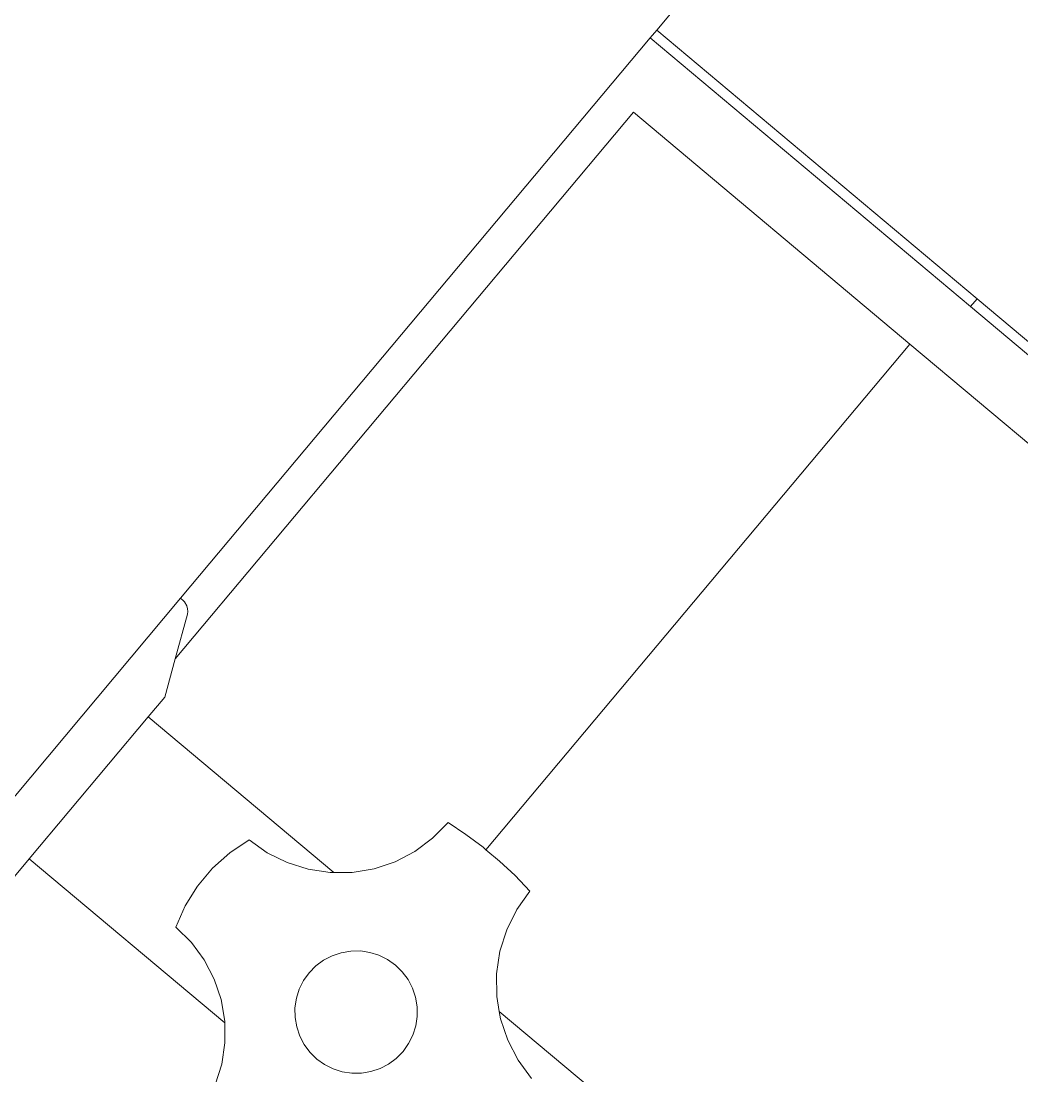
# Model space of a CAD drawing. Header units: metres. Extents: x 822482 to 822767, y 9662202 to 9662512.
# Drawn here: x 822662.3522 to 822662.4994, y 9662368.1509 to 9662368.3059 of the extents above; entities that cross this region are included whole.
import ezdxf

# ---------------------------------------------------------------- set-up
doc = ezdxf.new("R2010")
doc.units = ezdxf.units.M
doc.layers.add('#ARQ_MOB', color=250, linetype='Continuous', lineweight=0)
doc.layers.add('ARQ_NE_MOBILIÁRIOS', color=251, linetype='Continuous', lineweight=0)

# ---------------------------------------------------------------- blocks, each defined once
blk = doc.blocks.new('BEBEDOURO ACQUA GELATA')
at = {"layer": '#ARQ_MOB'}
for p, q in [((55930.381, -10026), (55930.381, -10026.348)), ((55930.381, -10026), (55930.381, -10026.348)), ((55930.381, -10026), (55930.381, -10026.348)), ((55930.381, -10026), (55930.381, -10026.348)), ((55930.381, -10026), (55930.381, -10026.348)), ((55930.381, -10026), (55930.381, -10026.348)), ((55930.381, -10026), (55930.381, -10026.348)), ((55930.381, -10026), (55930.381, -10026.348)), ((55930.381, -10026.348), (55936.526, -10026.348)), ((55930.381, -10026.497), (55930.381, -10026.348)), ((55930.381, -10026.348), (55936.526, -10026.348)), ((55930.381, -10026.497), (55930.381, -10026.348)), ((55930.381, -10026.348), (55936.526, -10026.348)), ((55930.381, -10026.497), (55930.381, -10026.348)), ((55930.381, -10026.348), (55936.526, -10026.348)), ((55930.381, -10026.497), (55930.381, -10026.348)), ((55930.381, -10026.348), (55936.526, -10026.348)), ((55930.381, -10026.497), (55930.381, -10026.348)), ((55930.381, -10026.348), (55936.526, -10026.348)), ((55930.381, -10026.497), (55930.381, -10026.348)), ((55930.381, -10026.348), (55936.526, -10026.348)), ((55930.381, -10026.497), (55930.381, -10026.348)), ((55930.381, -10026.348), (55936.526, -10026.348)), ((55930.381, -10026.497), (55930.381, -10026.348)), ((55936.526, -10026.497), (55936.526, -10026.348)), ((55952.825, -10026.348), (55936.526, -10026.348)), ((55936.526, -10026.497), (55936.526, -10026.348)), ((55952.825, -10026.348), (55936.526, -10026.348)), ((55936.526, -10026.497), (55936.526, -10026.348)), ((55952.825, -10026.348), (55936.526, -10026.348)), ((55936.526, -10026.497), (55936.526, -10026.348)), ((55952.825, -10026.348), (55936.526, -10026.348)), ((55936.526, -10026.497), (55936.526, -10026.348)), ((55952.825, -10026.348), (55936.526, -10026.348)), ((55936.526, -10026.497), (55936.526, -10026.348)), ((55952.825, -10026.348), (55936.526, -10026.348)), ((55936.526, -10026.497), (55936.526, -10026.348)), ((55952.825, -10026.348), (55936.526, -10026.348)), ((55936.526, -10026.497), (55936.526, -10026.348)), ((55952.825, -10026.348), (55936.526, -10026.348)), ((55930.381, -10037.246), (55930.381, -10026.497)), ((55930.381, -10026.497), (55936.526, -10026.497)), ((55930.381, -10037.246), (55930.381, -10026.497)), ((55930.381, -10026.497), (55936.526, -10026.497)), ((55930.381, -10037.246), (55930.381, -10026.497)), ((55930.381, -10026.497), (55936.526, -10026.497)), ((55930.381, -10037.246), (55930.381, -10026.497)), ((55930.381, -10026.497), (55936.526, -10026.497)), ((55930.381, -10037.246), (55930.381, -10026.497)), ((55930.381, -10026.497), (55936.526, -10026.497)), ((55930.381, -10037.246), (55930.381, -10026.497)), ((55930.381, -10026.497), (55936.526, -10026.497)), ((55930.381, -10037.246), (55930.381, -10026.497)), ((55930.381, -10026.497), (55936.526, -10026.497)), ((55930.381, -10037.246), (55930.381, -10026.497)), ((55930.381, -10026.497), (55936.526, -10026.497)), ((55952.825, -10026.497), (55936.526, -10026.497)), ((55952.825, -10026.497), (55936.526, -10026.497)), ((55952.825, -10026.497), (55936.526, -10026.497)), ((55952.825, -10026.497), (55936.526, -10026.497)), ((55952.825, -10026.497), (55936.526, -10026.497)), ((55952.825, -10026.497), (55936.526, -10026.497)), ((55952.825, -10026.497), (55936.526, -10026.497)), ((55952.825, -10026.497), (55936.526, -10026.497)), ((55930.894, -10037.977), (55930.894, -10027.492)), ((55936.197, -10027.492), (55930.894, -10027.492)), ((55930.894, -10037.977), (55930.894, -10027.492)), ((55936.197, -10027.492), (55930.894, -10027.492)), ((55930.894, -10037.977), (55930.894, -10027.492)), ((55936.197, -10027.492), (55930.894, -10027.492)), ((55930.894, -10037.977), (55930.894, -10027.492)), ((55936.197, -10027.492), (55930.894, -10027.492)), ((55930.894, -10037.977), (55930.894, -10027.492)), ((55936.197, -10027.492), (55930.894, -10027.492)), ((55930.894, -10037.977), (55930.894, -10027.492)), ((55936.197, -10027.492), (55930.894, -10027.492)), ((55930.894, -10037.977), (55930.894, -10027.492)), ((55936.197, -10027.492), (55930.894, -10027.492)), ((55930.894, -10037.977), (55930.894, -10027.492)), ((55936.197, -10027.492), (55930.894, -10027.492)), ((55936.197, -10037.191), (55936.197, -10027.492)), ((55951.863, -10027.492), (55936.197, -10027.492)), ((55936.197, -10037.191), (55936.197, -10027.492)), ((55951.863, -10027.492), (55936.197, -10027.492)), ((55936.197, -10037.191), (55936.197, -10027.492)), ((55951.863, -10027.492), (55936.197, -10027.492)), ((55936.197, -10037.191), (55936.197, -10027.492)), ((55951.863, -10027.492), (55936.197, -10027.492)), ((55936.197, -10037.191), (55936.197, -10027.492)), ((55951.863, -10027.492), (55936.197, -10027.492)), ((55936.197, -10037.191), (55936.197, -10027.492)), ((55951.863, -10027.492), (55936.197, -10027.492)), ((55936.197, -10037.191), (55936.197, -10027.492)), ((55951.863, -10027.492), (55936.197, -10027.492)), ((55936.197, -10037.191), (55936.197, -10027.492)), ((55951.863, -10027.492), (55936.197, -10027.492)), ((55930.438, -10037.246), (55930.381, -10037.246)), ((55930.381, -10043.246), (55930.381, -10037.246)), ((55930.438, -10037.246), (55930.381, -10037.246)), ((55930.381, -10043.246), (55930.381, -10037.246)), ((55930.438, -10037.246), (55930.381, -10037.246)), ((55930.381, -10043.246), (55930.381, -10037.246)), ((55930.438, -10037.246), (55930.381, -10037.246)), ((55930.381, -10043.246), (55930.381, -10037.246)), ((55930.438, -10037.246), (55930.381, -10037.246)), ((55930.381, -10043.246), (55930.381, -10037.246)), ((55930.438, -10037.246), (55930.381, -10037.246)), ((55930.381, -10043.246), (55930.381, -10037.246)), ((55930.438, -10037.246), (55930.381, -10037.246)), ((55930.381, -10043.246), (55930.381, -10037.246)), ((55930.438, -10037.246), (55930.381, -10037.246)), ((55930.381, -10043.246), (55930.381, -10037.246)), ((55930.461, -10037.249), (55930.438, -10037.246)), ((55930.461, -10037.249), (55930.438, -10037.246)), ((55930.461, -10037.249), (55930.438, -10037.246)), ((55930.461, -10037.249), (55930.438, -10037.246)), ((55930.461, -10037.249), (55930.438, -10037.246)), ((55930.461, -10037.249), (55930.438, -10037.246)), ((55930.461, -10037.249), (55930.438, -10037.246)), ((55930.461, -10037.249), (55930.438, -10037.246)), ((55930.523, -10037.272), (55930.461, -10037.249)), ((55930.523, -10037.272), (55930.461, -10037.249)), ((55930.523, -10037.272), (55930.461, -10037.249)), ((55930.523, -10037.272), (55930.461, -10037.249)), ((55930.523, -10037.272), (55930.461, -10037.249)), ((55930.523, -10037.272), (55930.461, -10037.249)), ((55930.523, -10037.272), (55930.461, -10037.249)), ((55930.523, -10037.272), (55930.461, -10037.249)), ((55930.56, -10037.297), (55930.523, -10037.272)), ((55930.56, -10037.297), (55930.523, -10037.272)), ((55930.56, -10037.297), (55930.523, -10037.272)), ((55930.56, -10037.297), (55930.523, -10037.272)), ((55930.56, -10037.297), (55930.523, -10037.272)), ((55930.56, -10037.297), (55930.523, -10037.272)), ((55930.56, -10037.297), (55930.523, -10037.272)), ((55930.56, -10037.297), (55930.523, -10037.272)), ((55930.59, -10037.327), (55930.56, -10037.297)), ((55930.59, -10037.327), (55930.56, -10037.297)), ((55930.59, -10037.327), (55930.56, -10037.297)), ((55930.59, -10037.327), (55930.56, -10037.297)), ((55930.59, -10037.327), (55930.56, -10037.297)), ((55930.59, -10037.327), (55930.56, -10037.297)), ((55930.59, -10037.327), (55930.56, -10037.297)), ((55930.59, -10037.327), (55930.56, -10037.297)), ((55935.514, -10037.24), (55935.488, -10037.565)), ((55935.514, -10037.24), (55935.488, -10037.565)), ((55935.514, -10037.24), (55935.488, -10037.565)), ((55935.514, -10037.24), (55935.488, -10037.565)), ((55935.514, -10037.24), (55935.488, -10037.565)), ((55935.514, -10037.24), (55935.488, -10037.565)), ((55935.514, -10037.24), (55935.488, -10037.565)), ((55935.514, -10037.24), (55935.488, -10037.565)), ((55935.827, -10037.208), (55935.514, -10037.24)), ((55935.827, -10037.208), (55935.514, -10037.24)), ((55935.827, -10037.208), (55935.514, -10037.24)), ((55935.827, -10037.208), (55935.514, -10037.24)), ((55935.827, -10037.208), (55935.514, -10037.24)), ((55935.827, -10037.208), (55935.514, -10037.24)), ((55935.827, -10037.208), (55935.514, -10037.24)), ((55935.827, -10037.208), (55935.514, -10037.24)), ((55936.141, -10037.191), (55935.827, -10037.208)), ((55936.141, -10037.191), (55935.827, -10037.208)), ((55936.141, -10037.191), (55935.827, -10037.208)), ((55936.141, -10037.191), (55935.827, -10037.208)), ((55936.141, -10037.191), (55935.827, -10037.208)), ((55936.141, -10037.191), (55935.827, -10037.208)), ((55936.141, -10037.191), (55935.827, -10037.208)), ((55936.141, -10037.191), (55935.827, -10037.208)), ((55936.197, -10037.191), (55936.141, -10037.191)), ((55936.197, -10037.191), (55936.141, -10037.191)), ((55936.197, -10037.191), (55936.141, -10037.191)), ((55936.197, -10037.191), (55936.141, -10037.191)), ((55936.197, -10037.191), (55936.141, -10037.191)), ((55936.197, -10037.191), (55936.141, -10037.191)), ((55936.197, -10037.191), (55936.141, -10037.191)), ((55936.197, -10037.191), (55936.141, -10037.191)), ((55936.456, -10037.191), (55936.197, -10037.191)), ((55936.456, -10037.191), (55936.197, -10037.191)), ((55936.456, -10037.191), (55936.197, -10037.191)), ((55936.456, -10037.191), (55936.197, -10037.191)), ((55936.456, -10037.191), (55936.197, -10037.191)), ((55936.456, -10037.191), (55936.197, -10037.191)), ((55936.456, -10037.191), (55936.197, -10037.191)), ((55936.456, -10037.191), (55936.197, -10037.191)), ((55936.77, -10037.208), (55936.456, -10037.191)), ((55936.77, -10037.208), (55936.456, -10037.191)), ((55936.77, -10037.208), (55936.456, -10037.191)), ((55936.77, -10037.208), (55936.456, -10037.191)), ((55936.77, -10037.208), (55936.456, -10037.191)), ((55936.77, -10037.208), (55936.456, -10037.191)), ((55936.77, -10037.208), (55936.456, -10037.191)), ((55936.77, -10037.208), (55936.456, -10037.191)), ((55936.77, -10037.208), (55937.083, -10037.24)), ((55936.77, -10037.208), (55937.083, -10037.24)), ((55936.77, -10037.208), (55937.083, -10037.24)), ((55936.77, -10037.208), (55937.083, -10037.24)), ((55936.77, -10037.208), (55937.083, -10037.24)), ((55936.77, -10037.208), (55937.083, -10037.24)), ((55936.77, -10037.208), (55937.083, -10037.24)), ((55936.77, -10037.208), (55937.083, -10037.24)), ((55937.083, -10037.24), (55937.109, -10037.572)), ((55937.083, -10037.24), (55937.109, -10037.572)), ((55937.083, -10037.24), (55937.109, -10037.572)), ((55937.083, -10037.24), (55937.109, -10037.572)), ((55937.083, -10037.24), (55937.109, -10037.572)), ((55937.083, -10037.24), (55937.109, -10037.572)), ((55937.083, -10037.24), (55937.109, -10037.572)), ((55937.083, -10037.24), (55937.109, -10037.572)), ((55930.608, -10037.358), (55930.59, -10037.327)), ((55930.608, -10037.358), (55930.59, -10037.327)), ((55930.608, -10037.358), (55930.59, -10037.327)), ((55930.608, -10037.358), (55930.59, -10037.327)), ((55930.608, -10037.358), (55930.59, -10037.327)), ((55930.608, -10037.358), (55930.59, -10037.327)), ((55930.608, -10037.358), (55930.59, -10037.327)), ((55930.608, -10037.358), (55930.59, -10037.327)), ((55930.894, -10037.977), (55930.608, -10037.358)), ((55930.894, -10037.977), (55930.608, -10037.358)), ((55930.894, -10037.977), (55930.608, -10037.358)), ((55930.894, -10037.977), (55930.608, -10037.358)), ((55930.894, -10037.977), (55930.608, -10037.358)), ((55930.894, -10037.977), (55930.608, -10037.358)), ((55930.894, -10037.977), (55930.608, -10037.358)), ((55930.894, -10037.977), (55930.608, -10037.358)), ((55935.412, -10037.882), (55935.488, -10037.565)), ((55935.412, -10037.882), (55935.488, -10037.565)), ((55935.412, -10037.882), (55935.488, -10037.565)), ((55935.412, -10037.882), (55935.488, -10037.565)), ((55935.412, -10037.882), (55935.488, -10037.565)), ((55935.412, -10037.882), (55935.488, -10037.565)), ((55935.412, -10037.882), (55935.488, -10037.565)), ((55935.412, -10037.882), (55935.488, -10037.565)), ((55937.187, -10037.896), (55937.109, -10037.572)), ((55937.187, -10037.896), (55937.109, -10037.572)), ((55937.187, -10037.896), (55937.109, -10037.572)), ((55937.187, -10037.896), (55937.109, -10037.572)), ((55937.187, -10037.896), (55937.109, -10037.572)), ((55937.187, -10037.896), (55937.109, -10037.572)), ((55937.187, -10037.896), (55937.109, -10037.572)), ((55937.187, -10037.896), (55937.109, -10037.572)), ((55935.288, -10038.183), (55935.412, -10037.882)), ((55935.288, -10038.183), (55935.412, -10037.882)), ((55935.288, -10038.183), (55935.412, -10037.882)), ((55935.288, -10038.183), (55935.412, -10037.882)), ((55935.288, -10038.183), (55935.412, -10037.882)), ((55935.288, -10038.183), (55935.412, -10037.882)), ((55935.288, -10038.183), (55935.412, -10037.882)), ((55935.288, -10038.183), (55935.412, -10037.882)), ((55937.187, -10037.896), (55937.314, -10038.203)), ((55937.187, -10037.896), (55937.314, -10038.203)), ((55937.187, -10037.896), (55937.314, -10038.203)), ((55937.187, -10037.896), (55937.314, -10038.203)), ((55937.187, -10037.896), (55937.314, -10038.203)), ((55937.187, -10037.896), (55937.314, -10038.203)), ((55937.187, -10037.896), (55937.314, -10038.203)), ((55937.187, -10037.896), (55937.314, -10038.203)), ((55931.139, -10038.509), (55930.894, -10037.977)), ((55931.139, -10038.509), (55930.894, -10037.977)), ((55931.139, -10038.509), (55930.894, -10037.977)), ((55931.139, -10038.509), (55930.894, -10037.977)), ((55931.139, -10038.509), (55930.894, -10037.977)), ((55931.139, -10038.509), (55930.894, -10037.977)), ((55931.139, -10038.509), (55930.894, -10037.977)), ((55931.139, -10038.509), (55930.894, -10037.977)), ((55935.288, -10038.183), (55935.117, -10038.461)), ((55935.288, -10038.183), (55935.117, -10038.461)), ((55935.288, -10038.183), (55935.117, -10038.461)), ((55935.288, -10038.183), (55935.117, -10038.461)), ((55935.288, -10038.183), (55935.117, -10038.461)), ((55935.288, -10038.183), (55935.117, -10038.461)), ((55935.288, -10038.183), (55935.117, -10038.461)), ((55935.288, -10038.183), (55935.117, -10038.461)), ((55937.314, -10038.203), (55937.488, -10038.487)), ((55937.314, -10038.203), (55937.488, -10038.487)), ((55937.314, -10038.203), (55937.488, -10038.487)), ((55937.314, -10038.203), (55937.488, -10038.487)), ((55937.314, -10038.203), (55937.488, -10038.487)), ((55937.314, -10038.203), (55937.488, -10038.487)), ((55937.314, -10038.203), (55937.488, -10038.487)), ((55937.314, -10038.203), (55937.488, -10038.487)), ((55931.139, -10038.885), (55931.139, -10038.509)), ((55931.139, -10038.885), (55931.139, -10038.509)), ((55931.139, -10038.885), (55931.139, -10038.509)), ((55931.139, -10038.885), (55931.139, -10038.509)), ((55931.139, -10038.885), (55931.139, -10038.509)), ((55931.139, -10038.885), (55931.139, -10038.509)), ((55931.139, -10038.885), (55931.139, -10038.509)), ((55931.139, -10038.885), (55931.139, -10038.509)), ((55934.906, -10038.708), (55935.117, -10038.461)), ((55934.906, -10038.708), (55935.117, -10038.461)), ((55934.906, -10038.708), (55935.117, -10038.461)), ((55934.906, -10038.708), (55935.117, -10038.461)), ((55934.906, -10038.708), (55935.117, -10038.461)), ((55934.906, -10038.708), (55935.117, -10038.461)), ((55934.906, -10038.708), (55935.117, -10038.461)), ((55934.906, -10038.708), (55935.117, -10038.461)), ((55937.704, -10038.74), (55937.488, -10038.487)), ((55937.704, -10038.74), (55937.488, -10038.487)), ((55937.704, -10038.74), (55937.488, -10038.487)), ((55937.704, -10038.74), (55937.488, -10038.487)), ((55937.704, -10038.74), (55937.488, -10038.487)), ((55937.704, -10038.74), (55937.488, -10038.487)), ((55937.704, -10038.74), (55937.488, -10038.487)), ((55937.704, -10038.74), (55937.488, -10038.487)), ((55934.906, -10038.708), (55934.699, -10038.885)), ((55934.906, -10038.708), (55934.699, -10038.885)), ((55934.906, -10038.708), (55934.699, -10038.885)), ((55934.906, -10038.708), (55934.699, -10038.885)), ((55934.906, -10038.708), (55934.699, -10038.885)), ((55934.906, -10038.708), (55934.699, -10038.885)), ((55934.906, -10038.708), (55934.699, -10038.885)), ((55934.906, -10038.708), (55934.699, -10038.885)), ((55937.704, -10038.74), (55937.874, -10038.885)), ((55937.704, -10038.74), (55937.874, -10038.885)), ((55937.704, -10038.74), (55937.874, -10038.885)), ((55937.704, -10038.74), (55937.874, -10038.885)), ((55937.704, -10038.74), (55937.874, -10038.885)), ((55937.704, -10038.74), (55937.874, -10038.885)), ((55937.704, -10038.74), (55937.874, -10038.885)), ((55937.704, -10038.74), (55937.874, -10038.885)), ((55934.699, -10038.885), (55931.139, -10038.885)), ((55931.139, -10038.885), (55931.139, -10041.606)), ((55934.699, -10038.885), (55931.139, -10038.885)), ((55931.139, -10038.885), (55931.139, -10041.606)), ((55934.699, -10038.885), (55931.139, -10038.885)), ((55931.139, -10038.885), (55931.139, -10041.606)), ((55934.699, -10038.885), (55931.139, -10038.885)), ((55931.139, -10038.885), (55931.139, -10041.606)), ((55934.699, -10038.885), (55931.139, -10038.885)), ((55931.139, -10038.885), (55931.139, -10041.606)), ((55934.699, -10038.885), (55931.139, -10038.885)), ((55931.139, -10038.885), (55931.139, -10041.606)), ((55934.699, -10038.885), (55931.139, -10038.885)), ((55931.139, -10038.885), (55931.139, -10041.606)), ((55934.699, -10038.885), (55931.139, -10038.885)), ((55931.139, -10038.885), (55931.139, -10041.606)), ((55934.38, -10039.09), (55934.658, -10038.92)), ((55934.38, -10039.09), (55934.658, -10038.92)), ((55934.38, -10039.09), (55934.658, -10038.92)), ((55934.38, -10039.09), (55934.658, -10038.92)), ((55934.38, -10039.09), (55934.658, -10038.92)), ((55934.38, -10039.09), (55934.658, -10038.92)), ((55934.38, -10039.09), (55934.658, -10038.92)), ((55934.38, -10039.09), (55934.658, -10038.92)), ((55934.699, -10038.885), (55934.658, -10038.92)), ((55934.699, -10038.885), (55934.658, -10038.92)), ((55934.699, -10038.885), (55934.658, -10038.92)), ((55934.699, -10038.885), (55934.658, -10038.92)), ((55934.699, -10038.885), (55934.658, -10038.92)), ((55934.699, -10038.885), (55934.658, -10038.92)), ((55934.699, -10038.885), (55934.658, -10038.92)), ((55934.699, -10038.885), (55934.658, -10038.92)), ((55937.874, -10038.885), (55937.957, -10038.956)), ((55940.198, -10038.885), (55937.874, -10038.885)), ((55937.874, -10038.885), (55937.957, -10038.956)), ((55940.198, -10038.885), (55937.874, -10038.885)), ((55937.874, -10038.885), (55937.957, -10038.956)), ((55940.198, -10038.885), (55937.874, -10038.885)), ((55937.874, -10038.885), (55937.957, -10038.956)), ((55940.198, -10038.885), (55937.874, -10038.885)), ((55937.874, -10038.885), (55937.957, -10038.956)), ((55940.198, -10038.885), (55937.874, -10038.885)), ((55937.874, -10038.885), (55937.957, -10038.956)), ((55940.198, -10038.885), (55937.874, -10038.885)), ((55937.874, -10038.885), (55937.957, -10038.956)), ((55940.198, -10038.885), (55937.874, -10038.885)), ((55937.874, -10038.885), (55937.957, -10038.956)), ((55940.198, -10038.885), (55937.874, -10038.885)), ((55938.241, -10039.13), (55937.957, -10038.956)), ((55938.241, -10039.13), (55937.957, -10038.956)), ((55938.241, -10039.13), (55937.957, -10038.956)), ((55938.241, -10039.13), (55937.957, -10038.956)), ((55938.241, -10039.13), (55937.957, -10038.956)), ((55938.241, -10039.13), (55937.957, -10038.956)), ((55938.241, -10039.13), (55937.957, -10038.956)), ((55938.241, -10039.13), (55937.957, -10038.956)), ((55934.079, -10039.215), (55934.38, -10039.09)), ((55934.079, -10039.215), (55934.38, -10039.09)), ((55934.079, -10039.215), (55934.38, -10039.09)), ((55934.079, -10039.215), (55934.38, -10039.09)), ((55934.079, -10039.215), (55934.38, -10039.09)), ((55934.079, -10039.215), (55934.38, -10039.09)), ((55934.079, -10039.215), (55934.38, -10039.09)), ((55934.079, -10039.215), (55934.38, -10039.09)), ((55938.241, -10039.13), (55938.548, -10039.258)), ((55938.241, -10039.13), (55938.548, -10039.258)), ((55938.241, -10039.13), (55938.548, -10039.258)), ((55938.241, -10039.13), (55938.548, -10039.258)), ((55938.241, -10039.13), (55938.548, -10039.258)), ((55938.241, -10039.13), (55938.548, -10039.258)), ((55938.241, -10039.13), (55938.548, -10039.258)), ((55938.241, -10039.13), (55938.548, -10039.258)), ((55933.34, -10039.645), (55933.438, -10039.317)), ((55933.34, -10039.645), (55933.438, -10039.317)), ((55933.34, -10039.645), (55933.438, -10039.317)), ((55933.34, -10039.645), (55933.438, -10039.317)), ((55933.34, -10039.645), (55933.438, -10039.317)), ((55933.34, -10039.645), (55933.438, -10039.317)), ((55933.34, -10039.645), (55933.438, -10039.317)), ((55933.34, -10039.645), (55933.438, -10039.317)), ((55933.438, -10039.317), (55933.762, -10039.291)), ((55933.438, -10039.317), (55933.762, -10039.291)), ((55933.438, -10039.317), (55933.762, -10039.291)), ((55933.438, -10039.317), (55933.762, -10039.291)), ((55933.438, -10039.317), (55933.762, -10039.291)), ((55933.438, -10039.317), (55933.762, -10039.291)), ((55933.438, -10039.317), (55933.762, -10039.291)), ((55933.438, -10039.317), (55933.762, -10039.291)), ((55934.079, -10039.215), (55933.762, -10039.291)), ((55934.079, -10039.215), (55933.762, -10039.291)), ((55934.079, -10039.215), (55933.762, -10039.291)), ((55934.079, -10039.215), (55933.762, -10039.291)), ((55934.079, -10039.215), (55933.762, -10039.291)), ((55934.079, -10039.215), (55933.762, -10039.291)), ((55934.079, -10039.215), (55933.762, -10039.291)), ((55934.079, -10039.215), (55933.762, -10039.291)), ((55938.548, -10039.258), (55938.872, -10039.335)), ((55938.548, -10039.258), (55938.872, -10039.335)), ((55938.548, -10039.258), (55938.872, -10039.335)), ((55938.548, -10039.258), (55938.872, -10039.335)), ((55938.548, -10039.258), (55938.872, -10039.335)), ((55938.548, -10039.258), (55938.872, -10039.335)), ((55938.548, -10039.258), (55938.872, -10039.335)), ((55938.548, -10039.258), (55938.872, -10039.335)), ((55935.86, -10039.444), (55935.739, -10039.517)), ((55935.86, -10039.444), (55935.739, -10039.517)), ((55935.86, -10039.444), (55935.739, -10039.517)), ((55935.86, -10039.444), (55935.739, -10039.517)), ((55935.86, -10039.444), (55935.739, -10039.517)), ((55935.86, -10039.444), (55935.739, -10039.517)), ((55935.86, -10039.444), (55935.739, -10039.517)), ((55935.86, -10039.444), (55935.739, -10039.517)), ((55935.99, -10039.39), (55935.86, -10039.444)), ((55935.99, -10039.39), (55935.86, -10039.444)), ((55935.99, -10039.39), (55935.86, -10039.444)), ((55935.99, -10039.39), (55935.86, -10039.444)), ((55935.99, -10039.39), (55935.86, -10039.444)), ((55935.99, -10039.39), (55935.86, -10039.444)), ((55935.99, -10039.39), (55935.86, -10039.444)), ((55935.99, -10039.39), (55935.86, -10039.444)), ((55936.128, -10039.357), (55935.99, -10039.39)), ((55936.128, -10039.357), (55935.99, -10039.39)), ((55936.128, -10039.357), (55935.99, -10039.39)), ((55936.128, -10039.357), (55935.99, -10039.39)), ((55936.128, -10039.357), (55935.99, -10039.39)), ((55936.128, -10039.357), (55935.99, -10039.39)), ((55936.128, -10039.357), (55935.99, -10039.39)), ((55936.128, -10039.357), (55935.99, -10039.39)), ((55936.268, -10039.345), (55936.128, -10039.357)), ((55936.268, -10039.345), (55936.128, -10039.357)), ((55936.268, -10039.345), (55936.128, -10039.357)), ((55936.268, -10039.345), (55936.128, -10039.357)), ((55936.268, -10039.345), (55936.128, -10039.357)), ((55936.268, -10039.345), (55936.128, -10039.357)), ((55936.268, -10039.345), (55936.128, -10039.357)), ((55936.268, -10039.345), (55936.128, -10039.357)), ((55936.409, -10039.357), (55936.268, -10039.345)), ((55936.409, -10039.357), (55936.268, -10039.345)), ((55936.409, -10039.357), (55936.268, -10039.345)), ((55936.409, -10039.357), (55936.268, -10039.345)), ((55936.409, -10039.357), (55936.268, -10039.345)), ((55936.409, -10039.357), (55936.268, -10039.345)), ((55936.409, -10039.357), (55936.268, -10039.345)), ((55936.409, -10039.357), (55936.268, -10039.345)), ((55936.547, -10039.39), (55936.409, -10039.357)), ((55936.547, -10039.39), (55936.409, -10039.357)), ((55936.547, -10039.39), (55936.409, -10039.357)), ((55936.547, -10039.39), (55936.409, -10039.357)), ((55936.547, -10039.39), (55936.409, -10039.357)), ((55936.547, -10039.39), (55936.409, -10039.357)), ((55936.547, -10039.39), (55936.409, -10039.357)), ((55936.547, -10039.39), (55936.409, -10039.357)), ((55936.677, -10039.444), (55936.547, -10039.39)), ((55936.677, -10039.444), (55936.547, -10039.39)), ((55936.677, -10039.444), (55936.547, -10039.39)), ((55936.677, -10039.444), (55936.547, -10039.39)), ((55936.677, -10039.444), (55936.547, -10039.39)), ((55936.677, -10039.444), (55936.547, -10039.39)), ((55936.677, -10039.444), (55936.547, -10039.39)), ((55936.677, -10039.444), (55936.547, -10039.39)), ((55936.798, -10039.517), (55936.677, -10039.444)), ((55936.798, -10039.517), (55936.677, -10039.444)), ((55936.798, -10039.517), (55936.677, -10039.444)), ((55936.798, -10039.517), (55936.677, -10039.444)), ((55936.798, -10039.517), (55936.677, -10039.444)), ((55936.798, -10039.517), (55936.677, -10039.444)), ((55936.798, -10039.517), (55936.677, -10039.444)), ((55936.798, -10039.517), (55936.677, -10039.444)), ((55935.632, -10039.609), (55935.54, -10039.717)), ((55935.632, -10039.609), (55935.54, -10039.717)), ((55935.632, -10039.609), (55935.54, -10039.717)), ((55935.632, -10039.609), (55935.54, -10039.717)), ((55935.632, -10039.609), (55935.54, -10039.717)), ((55935.632, -10039.609), (55935.54, -10039.717)), ((55935.632, -10039.609), (55935.54, -10039.717)), ((55935.632, -10039.609), (55935.54, -10039.717)), ((55935.739, -10039.517), (55935.632, -10039.609)), ((55935.739, -10039.517), (55935.632, -10039.609)), ((55935.739, -10039.517), (55935.632, -10039.609)), ((55935.739, -10039.517), (55935.632, -10039.609)), ((55935.739, -10039.517), (55935.632, -10039.609)), ((55935.739, -10039.517), (55935.632, -10039.609)), ((55935.739, -10039.517), (55935.632, -10039.609)), ((55935.739, -10039.517), (55935.632, -10039.609)), ((55936.905, -10039.609), (55936.798, -10039.517)), ((55936.905, -10039.609), (55936.798, -10039.517)), ((55936.905, -10039.609), (55936.798, -10039.517)), ((55936.905, -10039.609), (55936.798, -10039.517)), ((55936.905, -10039.609), (55936.798, -10039.517)), ((55936.905, -10039.609), (55936.798, -10039.517)), ((55936.905, -10039.609), (55936.798, -10039.517)), ((55936.905, -10039.609), (55936.798, -10039.517)), ((55936.997, -10039.717), (55936.905, -10039.609)), ((55936.997, -10039.717), (55936.905, -10039.609)), ((55936.997, -10039.717), (55936.905, -10039.609)), ((55936.997, -10039.717), (55936.905, -10039.609)), ((55936.997, -10039.717), (55936.905, -10039.609)), ((55936.997, -10039.717), (55936.905, -10039.609)), ((55936.997, -10039.717), (55936.905, -10039.609)), ((55936.997, -10039.717), (55936.905, -10039.609)), ((55933.34, -10039.645), (55933.291, -10039.983)), ((55933.34, -10039.645), (55933.291, -10039.983)), ((55933.34, -10039.645), (55933.291, -10039.983)), ((55933.34, -10039.645), (55933.291, -10039.983)), ((55933.34, -10039.645), (55933.291, -10039.983)), ((55933.34, -10039.645), (55933.291, -10039.983)), ((55933.34, -10039.645), (55933.291, -10039.983)), ((55933.34, -10039.645), (55933.291, -10039.983)), ((55935.54, -10039.717), (55935.466, -10039.837)), ((55935.54, -10039.717), (55935.466, -10039.837)), ((55935.54, -10039.717), (55935.466, -10039.837)), ((55935.54, -10039.717), (55935.466, -10039.837)), ((55935.54, -10039.717), (55935.466, -10039.837)), ((55935.54, -10039.717), (55935.466, -10039.837)), ((55935.54, -10039.717), (55935.466, -10039.837)), ((55935.54, -10039.717), (55935.466, -10039.837)), ((55937.071, -10039.837), (55936.997, -10039.717)), ((55937.071, -10039.837), (55936.997, -10039.717)), ((55937.071, -10039.837), (55936.997, -10039.717)), ((55937.071, -10039.837), (55936.997, -10039.717)), ((55937.071, -10039.837), (55936.997, -10039.717)), ((55937.071, -10039.837), (55936.997, -10039.717)), ((55937.071, -10039.837), (55936.997, -10039.717)), ((55937.071, -10039.837), (55936.997, -10039.717)), ((55935.466, -10039.837), (55935.412, -10039.968)), ((55935.466, -10039.837), (55935.412, -10039.968)), ((55935.466, -10039.837), (55935.412, -10039.968)), ((55935.466, -10039.837), (55935.412, -10039.968)), ((55935.466, -10039.837), (55935.412, -10039.968)), ((55935.466, -10039.837), (55935.412, -10039.968)), ((55935.466, -10039.837), (55935.412, -10039.968)), ((55935.466, -10039.837), (55935.412, -10039.968)), ((55937.125, -10039.968), (55937.071, -10039.837)), ((55937.125, -10039.968), (55937.071, -10039.837)), ((55937.125, -10039.968), (55937.071, -10039.837)), ((55937.125, -10039.968), (55937.071, -10039.837)), ((55937.125, -10039.968), (55937.071, -10039.837)), ((55937.125, -10039.968), (55937.071, -10039.837)), ((55937.125, -10039.968), (55937.071, -10039.837)), ((55937.125, -10039.968), (55937.071, -10039.837)), ((55933.291, -10040.326), (55933.291, -10039.983)), ((55933.291, -10040.326), (55933.291, -10039.983)), ((55933.291, -10040.326), (55933.291, -10039.983)), ((55933.291, -10040.326), (55933.291, -10039.983)), ((55933.291, -10040.326), (55933.291, -10039.983)), ((55933.291, -10040.326), (55933.291, -10039.983)), ((55933.291, -10040.326), (55933.291, -10039.983)), ((55933.291, -10040.326), (55933.291, -10039.983)), ((55935.412, -10039.968), (55935.379, -10040.105)), ((55935.412, -10039.968), (55935.379, -10040.105)), ((55935.412, -10039.968), (55935.379, -10040.105)), ((55935.412, -10039.968), (55935.379, -10040.105)), ((55935.412, -10039.968), (55935.379, -10040.105)), ((55935.412, -10039.968), (55935.379, -10040.105)), ((55935.412, -10039.968), (55935.379, -10040.105)), ((55935.412, -10039.968), (55935.379, -10040.105)), ((55937.158, -10040.105), (55937.125, -10039.968)), ((55937.158, -10040.105), (55937.125, -10039.968)), ((55937.158, -10040.105), (55937.125, -10039.968)), ((55937.158, -10040.105), (55937.125, -10039.968)), ((55937.158, -10040.105), (55937.125, -10039.968)), ((55937.158, -10040.105), (55937.125, -10039.968)), ((55937.158, -10040.105), (55937.125, -10039.968)), ((55937.158, -10040.105), (55937.125, -10039.968)), ((55935.379, -10040.105), (55935.368, -10040.246)), ((55935.379, -10040.105), (55935.368, -10040.246)), ((55935.379, -10040.105), (55935.368, -10040.246)), ((55935.379, -10040.105), (55935.368, -10040.246)), ((55935.379, -10040.105), (55935.368, -10040.246)), ((55935.379, -10040.105), (55935.368, -10040.246)), ((55935.379, -10040.105), (55935.368, -10040.246)), ((55935.379, -10040.105), (55935.368, -10040.246)), ((55935.368, -10040.246), (55935.379, -10040.387)), ((55935.368, -10040.246), (55935.379, -10040.387)), ((55935.368, -10040.246), (55935.379, -10040.387)), ((55935.368, -10040.246), (55935.379, -10040.387)), ((55935.368, -10040.246), (55935.379, -10040.387)), ((55935.368, -10040.246), (55935.379, -10040.387)), ((55935.368, -10040.246), (55935.379, -10040.387)), ((55935.368, -10040.246), (55935.379, -10040.387)), ((55937.169, -10040.246), (55937.158, -10040.105)), ((55937.169, -10040.246), (55937.158, -10040.105)), ((55937.169, -10040.246), (55937.158, -10040.105)), ((55937.169, -10040.246), (55937.158, -10040.105)), ((55937.169, -10040.246), (55937.158, -10040.105)), ((55937.169, -10040.246), (55937.158, -10040.105)), ((55937.169, -10040.246), (55937.158, -10040.105)), ((55937.169, -10040.246), (55937.158, -10040.105)), ((55937.158, -10040.387), (55937.169, -10040.246)), ((55937.158, -10040.387), (55937.169, -10040.246)), ((55937.158, -10040.387), (55937.169, -10040.246)), ((55937.158, -10040.387), (55937.169, -10040.246)), ((55937.158, -10040.387), (55937.169, -10040.246)), ((55937.158, -10040.387), (55937.169, -10040.246)), ((55937.158, -10040.387), (55937.169, -10040.246)), ((55937.158, -10040.387), (55937.169, -10040.246)), ((55933.34, -10040.665), (55933.291, -10040.326)), ((55933.34, -10040.665), (55933.291, -10040.326)), ((55933.34, -10040.665), (55933.291, -10040.326)), ((55933.34, -10040.665), (55933.291, -10040.326)), ((55933.34, -10040.665), (55933.291, -10040.326)), ((55933.34, -10040.665), (55933.291, -10040.326)), ((55933.34, -10040.665), (55933.291, -10040.326)), ((55933.34, -10040.665), (55933.291, -10040.326)), ((55935.379, -10040.387), (55935.412, -10040.524)), ((55935.379, -10040.387), (55935.412, -10040.524)), ((55935.379, -10040.387), (55935.412, -10040.524)), ((55935.379, -10040.387), (55935.412, -10040.524)), ((55935.379, -10040.387), (55935.412, -10040.524)), ((55935.379, -10040.387), (55935.412, -10040.524)), ((55935.379, -10040.387), (55935.412, -10040.524)), ((55935.379, -10040.387), (55935.412, -10040.524)), ((55937.125, -10040.524), (55937.158, -10040.387)), ((55937.125, -10040.524), (55937.158, -10040.387)), ((55937.125, -10040.524), (55937.158, -10040.387)), ((55937.125, -10040.524), (55937.158, -10040.387)), ((55937.125, -10040.524), (55937.158, -10040.387)), ((55937.125, -10040.524), (55937.158, -10040.387)), ((55937.125, -10040.524), (55937.158, -10040.387)), ((55937.125, -10040.524), (55937.158, -10040.387)), ((55935.412, -10040.524), (55935.466, -10040.654)), ((55935.412, -10040.524), (55935.466, -10040.654)), ((55935.412, -10040.524), (55935.466, -10040.654)), ((55935.412, -10040.524), (55935.466, -10040.654)), ((55935.412, -10040.524), (55935.466, -10040.654)), ((55935.412, -10040.524), (55935.466, -10040.654)), ((55935.412, -10040.524), (55935.466, -10040.654)), ((55935.412, -10040.524), (55935.466, -10040.654)), ((55937.071, -10040.654), (55937.125, -10040.524)), ((55937.071, -10040.654), (55937.125, -10040.524)), ((55937.071, -10040.654), (55937.125, -10040.524)), ((55937.071, -10040.654), (55937.125, -10040.524)), ((55937.071, -10040.654), (55937.125, -10040.524)), ((55937.071, -10040.654), (55937.125, -10040.524)), ((55937.071, -10040.654), (55937.125, -10040.524)), ((55937.071, -10040.654), (55937.125, -10040.524)), ((55933.34, -10040.665), (55933.438, -10040.993)), ((55933.34, -10040.665), (55933.438, -10040.993)), ((55933.34, -10040.665), (55933.438, -10040.993)), ((55933.34, -10040.665), (55933.438, -10040.993)), ((55933.34, -10040.665), (55933.438, -10040.993)), ((55933.34, -10040.665), (55933.438, -10040.993)), ((55933.34, -10040.665), (55933.438, -10040.993)), ((55933.34, -10040.665), (55933.438, -10040.993)), ((55935.466, -10040.654), (55935.54, -10040.775)), ((55935.466, -10040.654), (55935.54, -10040.775)), ((55935.466, -10040.654), (55935.54, -10040.775)), ((55935.466, -10040.654), (55935.54, -10040.775)), ((55935.466, -10040.654), (55935.54, -10040.775)), ((55935.466, -10040.654), (55935.54, -10040.775)), ((55935.466, -10040.654), (55935.54, -10040.775)), ((55935.466, -10040.654), (55935.54, -10040.775)), ((55936.997, -10040.775), (55937.071, -10040.654)), ((55936.997, -10040.775), (55937.071, -10040.654)), ((55936.997, -10040.775), (55937.071, -10040.654)), ((55936.997, -10040.775), (55937.071, -10040.654)), ((55936.997, -10040.775), (55937.071, -10040.654)), ((55936.997, -10040.775), (55937.071, -10040.654)), ((55936.997, -10040.775), (55937.071, -10040.654)), ((55936.997, -10040.775), (55937.071, -10040.654)), ((55935.54, -10040.775), (55935.632, -10040.882)), ((55935.54, -10040.775), (55935.632, -10040.882)), ((55935.54, -10040.775), (55935.632, -10040.882)), ((55935.54, -10040.775), (55935.632, -10040.882)), ((55935.54, -10040.775), (55935.632, -10040.882)), ((55935.54, -10040.775), (55935.632, -10040.882)), ((55935.54, -10040.775), (55935.632, -10040.882)), ((55935.54, -10040.775), (55935.632, -10040.882)), ((55936.905, -10040.882), (55936.997, -10040.775)), ((55936.905, -10040.882), (55936.997, -10040.775)), ((55936.905, -10040.882), (55936.997, -10040.775)), ((55936.905, -10040.882), (55936.997, -10040.775)), ((55936.905, -10040.882), (55936.997, -10040.775)), ((55936.905, -10040.882), (55936.997, -10040.775)), ((55936.905, -10040.882), (55936.997, -10040.775)), ((55936.905, -10040.882), (55936.997, -10040.775)), ((55933.438, -10040.993), (55933.755, -10041.018)), ((55933.438, -10040.993), (55933.755, -10041.018)), ((55933.438, -10040.993), (55933.755, -10041.018)), ((55933.438, -10040.993), (55933.755, -10041.018)), ((55933.438, -10040.993), (55933.755, -10041.018)), ((55933.438, -10040.993), (55933.755, -10041.018)), ((55933.438, -10040.993), (55933.755, -10041.018)), ((55933.438, -10040.993), (55933.755, -10041.018)), ((55934.065, -10041.092), (55933.755, -10041.018)), ((55934.065, -10041.092), (55933.755, -10041.018)), ((55934.065, -10041.092), (55933.755, -10041.018)), ((55934.065, -10041.092), (55933.755, -10041.018)), ((55934.065, -10041.092), (55933.755, -10041.018)), ((55934.065, -10041.092), (55933.755, -10041.018)), ((55934.065, -10041.092), (55933.755, -10041.018)), ((55934.065, -10041.092), (55933.755, -10041.018)), ((55935.632, -10040.882), (55935.739, -10040.974)), ((55935.632, -10040.882), (55935.739, -10040.974)), ((55935.632, -10040.882), (55935.739, -10040.974)), ((55935.632, -10040.882), (55935.739, -10040.974)), ((55935.632, -10040.882), (55935.739, -10040.974)), ((55935.632, -10040.882), (55935.739, -10040.974)), ((55935.632, -10040.882), (55935.739, -10040.974)), ((55935.632, -10040.882), (55935.739, -10040.974)), ((55935.739, -10040.974), (55935.86, -10041.048)), ((55935.739, -10040.974), (55935.86, -10041.048)), ((55935.739, -10040.974), (55935.86, -10041.048)), ((55935.739, -10040.974), (55935.86, -10041.048)), ((55935.739, -10040.974), (55935.86, -10041.048)), ((55935.739, -10040.974), (55935.86, -10041.048)), ((55935.739, -10040.974), (55935.86, -10041.048)), ((55935.739, -10040.974), (55935.86, -10041.048)), ((55936.677, -10041.048), (55936.798, -10040.974)), ((55936.677, -10041.048), (55936.798, -10040.974)), ((55936.677, -10041.048), (55936.798, -10040.974)), ((55936.677, -10041.048), (55936.798, -10040.974)), ((55936.677, -10041.048), (55936.798, -10040.974)), ((55936.677, -10041.048), (55936.798, -10040.974)), ((55936.677, -10041.048), (55936.798, -10040.974)), ((55936.677, -10041.048), (55936.798, -10040.974)), ((55936.798, -10040.974), (55936.905, -10040.882)), ((55936.798, -10040.974), (55936.905, -10040.882)), ((55936.798, -10040.974), (55936.905, -10040.882)), ((55936.798, -10040.974), (55936.905, -10040.882)), ((55936.798, -10040.974), (55936.905, -10040.882)), ((55936.798, -10040.974), (55936.905, -10040.882)), ((55936.798, -10040.974), (55936.905, -10040.882)), ((55936.798, -10040.974), (55936.905, -10040.882)), ((55934.36, -10041.214), (55934.065, -10041.092)), ((55934.36, -10041.214), (55934.065, -10041.092)), ((55934.36, -10041.214), (55934.065, -10041.092)), ((55934.36, -10041.214), (55934.065, -10041.092)), ((55934.36, -10041.214), (55934.065, -10041.092)), ((55934.36, -10041.214), (55934.065, -10041.092)), ((55934.36, -10041.214), (55934.065, -10041.092)), ((55934.36, -10041.214), (55934.065, -10041.092)), ((55935.86, -10041.048), (55935.99, -10041.102)), ((55935.86, -10041.048), (55935.99, -10041.102)), ((55935.86, -10041.048), (55935.99, -10041.102)), ((55935.86, -10041.048), (55935.99, -10041.102)), ((55935.86, -10041.048), (55935.99, -10041.102)), ((55935.86, -10041.048), (55935.99, -10041.102)), ((55935.86, -10041.048), (55935.99, -10041.102)), ((55935.86, -10041.048), (55935.99, -10041.102)), ((55935.99, -10041.102), (55936.128, -10041.135)), ((55935.99, -10041.102), (55936.128, -10041.135)), ((55935.99, -10041.102), (55936.128, -10041.135)), ((55935.99, -10041.102), (55936.128, -10041.135)), ((55935.99, -10041.102), (55936.128, -10041.135)), ((55935.99, -10041.102), (55936.128, -10041.135)), ((55935.99, -10041.102), (55936.128, -10041.135)), ((55935.99, -10041.102), (55936.128, -10041.135)), ((55936.128, -10041.135), (55936.268, -10041.146)), ((55936.128, -10041.135), (55936.268, -10041.146)), ((55936.128, -10041.135), (55936.268, -10041.146)), ((55936.128, -10041.135), (55936.268, -10041.146)), ((55936.128, -10041.135), (55936.268, -10041.146)), ((55936.128, -10041.135), (55936.268, -10041.146)), ((55936.128, -10041.135), (55936.268, -10041.146)), ((55936.128, -10041.135), (55936.268, -10041.146)), ((55936.268, -10041.146), (55936.409, -10041.135)), ((55936.268, -10041.146), (55936.409, -10041.135)), ((55936.268, -10041.146), (55936.409, -10041.135)), ((55936.268, -10041.146), (55936.409, -10041.135)), ((55936.268, -10041.146), (55936.409, -10041.135)), ((55936.268, -10041.146), (55936.409, -10041.135)), ((55936.268, -10041.146), (55936.409, -10041.135)), ((55936.268, -10041.146), (55936.409, -10041.135)), ((55936.409, -10041.135), (55936.547, -10041.102)), ((55936.409, -10041.135), (55936.547, -10041.102)), ((55936.409, -10041.135), (55936.547, -10041.102)), ((55936.409, -10041.135), (55936.547, -10041.102)), ((55936.409, -10041.135), (55936.547, -10041.102)), ((55936.409, -10041.135), (55936.547, -10041.102)), ((55936.409, -10041.135), (55936.547, -10041.102)), ((55936.409, -10041.135), (55936.547, -10041.102)), ((55936.547, -10041.102), (55936.677, -10041.048)), ((55936.547, -10041.102), (55936.677, -10041.048)), ((55936.547, -10041.102), (55936.677, -10041.048)), ((55936.547, -10041.102), (55936.677, -10041.048)), ((55936.547, -10041.102), (55936.677, -10041.048)), ((55936.547, -10041.102), (55936.677, -10041.048)), ((55936.547, -10041.102), (55936.677, -10041.048)), ((55936.547, -10041.102), (55936.677, -10041.048)), ((55934.36, -10041.214), (55934.631, -10041.38)), ((55934.36, -10041.214), (55934.631, -10041.38)), ((55934.36, -10041.214), (55934.631, -10041.38)), ((55934.36, -10041.214), (55934.631, -10041.38)), ((55934.36, -10041.214), (55934.631, -10041.38)), ((55934.36, -10041.214), (55934.631, -10041.38)), ((55934.36, -10041.214), (55934.631, -10041.38)), ((55934.36, -10041.214), (55934.631, -10041.38)), ((55934.874, -10041.587), (55934.631, -10041.38)), ((55934.874, -10041.587), (55934.631, -10041.38)), ((55934.874, -10041.587), (55934.631, -10041.38)), ((55934.874, -10041.587), (55934.631, -10041.38)), ((55934.874, -10041.587), (55934.631, -10041.38)), ((55934.874, -10041.587), (55934.631, -10041.38)), ((55934.874, -10041.587), (55934.631, -10041.38)), ((55934.874, -10041.587), (55934.631, -10041.38)), ((55931.139, -10041.606), (55934.89, -10041.606)), ((55931.139, -10041.983), (55931.139, -10041.606)), ((55931.139, -10041.606), (55934.89, -10041.606)), ((55931.139, -10041.983), (55931.139, -10041.606)), ((55931.139, -10041.606), (55934.89, -10041.606)), ((55931.139, -10041.983), (55931.139, -10041.606)), ((55931.139, -10041.606), (55934.89, -10041.606)), ((55931.139, -10041.983), (55931.139, -10041.606)), ((55931.139, -10041.606), (55934.89, -10041.606)), ((55931.139, -10041.983), (55931.139, -10041.606)), ((55931.139, -10041.606), (55934.89, -10041.606)), ((55931.139, -10041.983), (55931.139, -10041.606)), ((55931.139, -10041.606), (55934.89, -10041.606)), ((55931.139, -10041.983), (55931.139, -10041.606)), ((55931.139, -10041.606), (55934.89, -10041.606)), ((55931.139, -10041.983), (55931.139, -10041.606)), ((55934.874, -10041.587), (55934.89, -10041.606)), ((55934.874, -10041.587), (55934.89, -10041.606)), ((55934.874, -10041.587), (55934.89, -10041.606)), ((55934.874, -10041.587), (55934.89, -10041.606)), ((55934.874, -10041.587), (55934.89, -10041.606)), ((55934.874, -10041.587), (55934.89, -10041.606)), ((55934.874, -10041.587), (55934.89, -10041.606)), ((55934.874, -10041.587), (55934.89, -10041.606)), ((55934.89, -10041.606), (55935.081, -10041.83)), ((55934.89, -10041.606), (55935.081, -10041.83)), ((55934.89, -10041.606), (55935.081, -10041.83)), ((55934.89, -10041.606), (55935.081, -10041.83)), ((55934.89, -10041.606), (55935.081, -10041.83)), ((55934.89, -10041.606), (55935.081, -10041.83)), ((55934.89, -10041.606), (55935.081, -10041.83)), ((55934.89, -10041.606), (55935.081, -10041.83)), ((55935.247, -10042.101), (55935.081, -10041.83)), ((55935.247, -10042.101), (55935.081, -10041.83)), ((55935.247, -10042.101), (55935.081, -10041.83)), ((55935.247, -10042.101), (55935.081, -10041.83)), ((55935.247, -10042.101), (55935.081, -10041.83)), ((55935.247, -10042.101), (55935.081, -10041.83)), ((55935.247, -10042.101), (55935.081, -10041.83)), ((55935.247, -10042.101), (55935.081, -10041.83)), ((55935.369, -10042.396), (55935.247, -10042.101)), ((55935.369, -10042.396), (55935.247, -10042.101)), ((55935.369, -10042.396), (55935.247, -10042.101)), ((55935.369, -10042.396), (55935.247, -10042.101)), ((55935.369, -10042.396), (55935.247, -10042.101)), ((55935.369, -10042.396), (55935.247, -10042.101)), ((55935.369, -10042.396), (55935.247, -10042.101)), ((55935.369, -10042.396), (55935.247, -10042.101))]:
    blk.add_line(p, q, dxfattribs=at)
blk = doc.blocks.new('A$C8f1b9c42')
at = {"layer": 'ARQ_NE_MOBILIÁRIOS', "xscale": 0.01, "yscale": 0.01, "zscale": 0.01, "rotation": 180.000000003544}
blk.add_blockref('BEBEDOURO ACQUA GELATA', (868.74688, -297.3096), dxfattribs=at)

msp = doc.modelspace()

# ---------------------------------------------------------------- block references
at = {"ltscale": 10, "rotation": 140.0090103764572}
msp.add_blockref('A$C8f1b9c42', (822772.88904, 9662018.46966), dxfattribs=at)

doc.saveas('drawing.dxf')
